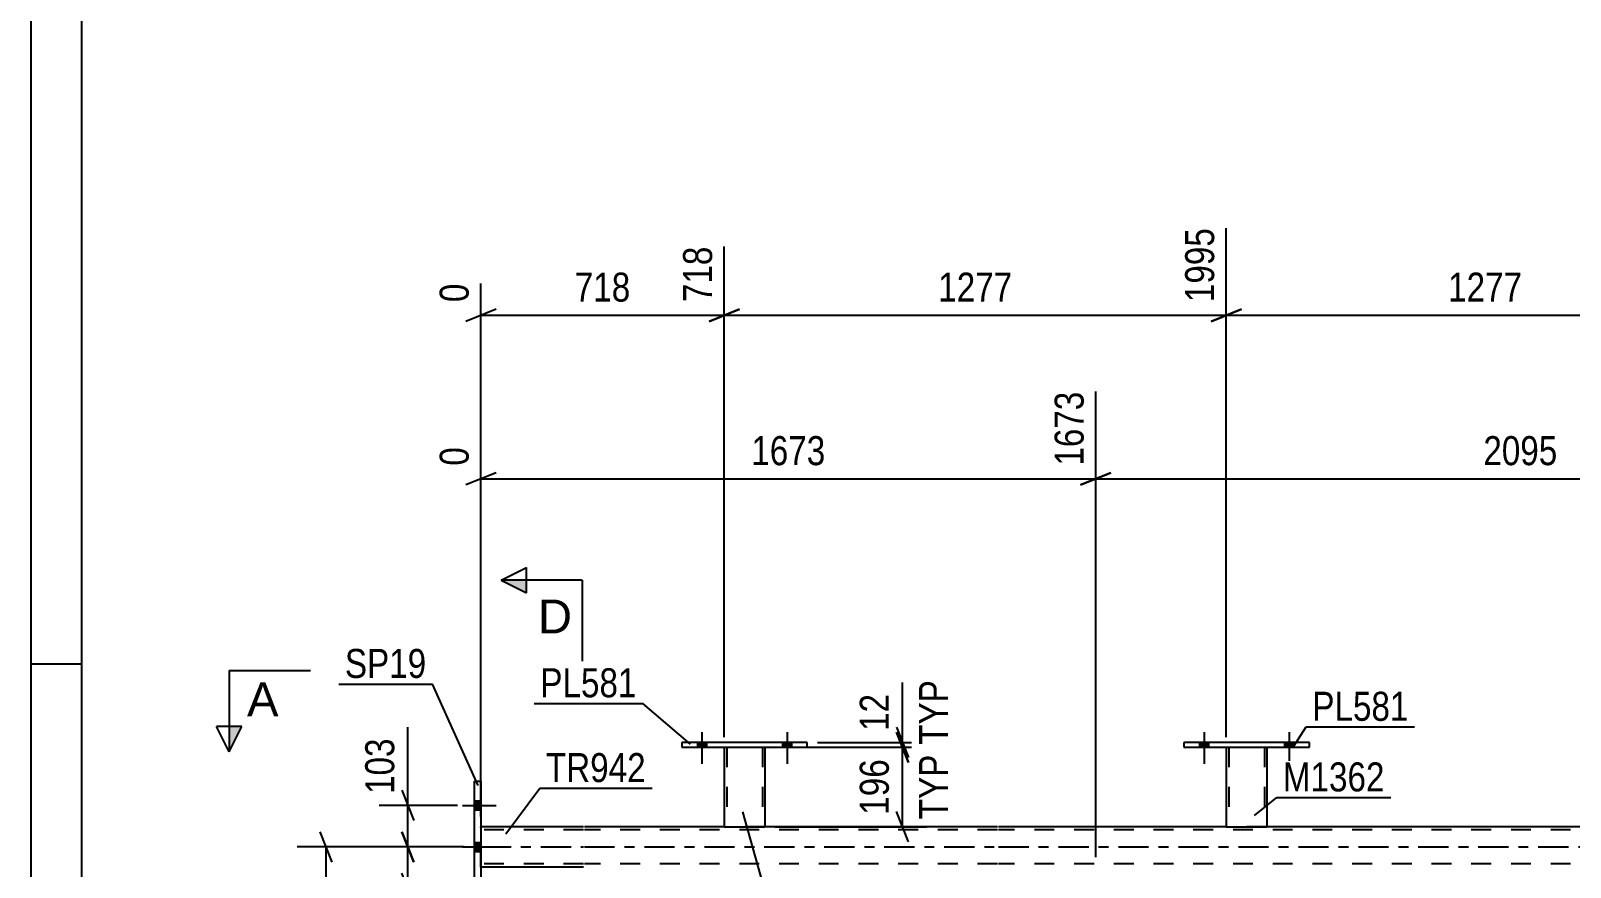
# Model space of a CAD drawing. Header units: millimetres. Extents: x 0 to 841, y 0 to 594.
# Drawn here: x 0 to 151.9, y 427 to 509.5 of the extents above; entities that cross this region are included whole.
import ezdxf

# ---------------------------------------------------------------- set-up
doc = ezdxf.new("R2010")
doc.units = ezdxf.units.MM
doc.linetypes.add('DXK_LINE_DOT2', pattern=[3.9198, 1.9599, -1.9599])
doc.linetypes.add('DXK_LINE_DOT3', pattern=[5.9187, 2.979, -0.9799, 0.9799, -0.9799])
doc.styles.add('Arial', font='ARIAL.TTF', dxfattribs={"height": 0.2})
doc.styles.add('Arial Narrow', font='ARIALN.TTF', dxfattribs={"height": 0.2})

# ---------------------------------------------------------------- blocks, each defined once
blk = doc.blocks.new('Unknown-103641004-1133')
at = {"color": 5, "linetype": 'Continuous'}
for p, q in [((0, 594), (0, 0)), ((5, 589), (5, 5)), ((5, 447), (0, 447))]:
    blk.add_line(p, q, dxfattribs=at)
blk = doc.blocks.new('Part-103641004-3472 - 3414')
at = {"color": 2, "linetype": 'Continuous'}
for p, q in [((113.79, 439.29), (113.79, 438.81)), ((126.19, 439.29), (113.79, 439.29)), ((126.19, 438.81), (126.19, 439.29)), ((113.79, 438.81), (126.19, 438.81))]:
    blk.add_line(p, q, dxfattribs=at)
blk = doc.blocks.new('Bolt-103641004-3473 - 3414')
at = {"linetype": 'Continuous'}
for points in [[(65.8, 438.81), (66.68, 438.81), (66.68, 439.29), (65.8, 439.29)], [(74.2, 438.81), (75.08, 438.81), (75.08, 439.29), (74.2, 439.29)]]:
    blk.add_hatch(color=1, dxfattribs=at).paths.add_polyline_path(points)
at = {"color": 1, "linetype": 'Continuous'}
for p, q in [((65.8, 439.29), (65.8, 438.81)), ((66.24, 440.29), (66.24, 437.17)), ((66.68, 439.29), (66.68, 438.81)), ((74.2, 439.29), (74.2, 438.81)), ((74.64, 440.29), (74.64, 437.17)), ((75.08, 439.29), (75.08, 438.81))]:
    blk.add_line(p, q, dxfattribs=at)
blk = doc.blocks.new('Bolt-103641004-3474 - 3414')
at = {"linetype": 'Continuous'}
for points in [[(65.8, 438.81), (66.68, 438.81), (66.68, 439.29), (65.8, 439.29)], [(74.2, 438.81), (75.08, 438.81), (75.08, 439.29), (74.2, 439.29)]]:
    blk.add_hatch(color=1, dxfattribs=at).paths.add_polyline_path(points)
at = {"color": 1, "linetype": 'Continuous'}
for p, q in [((65.8, 439.29), (65.8, 438.81)), ((66.24, 440.29), (66.24, 437.17)), ((66.68, 439.29), (66.68, 438.81)), ((74.2, 439.29), (74.2, 438.81)), ((74.64, 440.29), (74.64, 437.17)), ((75.08, 439.29), (75.08, 438.81))]:
    blk.add_line(p, q, dxfattribs=at)
blk = doc.blocks.new('Bolt-103641004-3475 - 3414')
at = {"linetype": 'Continuous'}
for points in [[(115.35, 438.81), (116.23, 438.81), (116.23, 439.29), (115.35, 439.29)], [(123.75, 438.81), (124.63, 438.81), (124.63, 439.29), (123.75, 439.29)]]:
    blk.add_hatch(color=1, dxfattribs=at).paths.add_polyline_path(points)
at = {"color": 1, "linetype": 'Continuous'}
for p, q in [((115.35, 439.29), (115.35, 438.81)), ((115.79, 440.29), (115.79, 437.17)), ((116.23, 439.29), (116.23, 438.81)), ((123.75, 439.29), (123.75, 438.81)), ((124.19, 440.29), (124.19, 437.17)), ((124.63, 439.29), (124.63, 438.81))]:
    blk.add_line(p, q, dxfattribs=at)
blk = doc.blocks.new('Bolt-103641004-3476 - 3414')
at = {"linetype": 'Continuous'}
for points in [[(115.35, 438.81), (116.23, 438.81), (116.23, 439.29), (115.35, 439.29)], [(123.75, 438.81), (124.63, 438.81), (124.63, 439.29), (123.75, 439.29)]]:
    blk.add_hatch(color=1, dxfattribs=at).paths.add_polyline_path(points)
at = {"color": 1, "linetype": 'Continuous'}
for p, q in [((115.35, 439.29), (115.35, 438.81)), ((115.79, 440.29), (115.79, 437.17)), ((116.23, 439.29), (116.23, 438.81)), ((123.75, 439.29), (123.75, 438.81)), ((124.19, 440.29), (124.19, 437.17)), ((124.63, 439.29), (124.63, 438.81))]:
    blk.add_line(p, q, dxfattribs=at)
blk = doc.blocks.new('Part-103641004-3490 - 3414')
at = {"color": 2, "linetype": 'Continuous'}
for p, q in [((64.24, 439.29), (64.24, 438.81)), ((76.64, 439.29), (64.24, 439.29)), ((76.64, 438.81), (76.64, 439.29)), ((64.24, 438.81), (76.64, 438.81))]:
    blk.add_line(p, q, dxfattribs=at)
blk = doc.blocks.new('Part-103641004-3495 - 3414')
at = {"color": 2, "linetype": 'Continuous'}
for p, q in [((68.44, 438.81), (68.44, 430.97)), ((72.44, 438.81), (72.44, 430.97)), ((68.44, 430.97), (72.44, 430.97))]:
    blk.add_line(p, q, dxfattribs=at)
at = {"color": 7, "linetype": 'DXK_LINE_DOT2'}
for p, q in [((68.44, 438.81), (72.44, 438.81)), ((68.44, 438.81), (68.44, 438.81)), ((68.44, 438.81), (68.44, 438.81)), ((68.68, 438.81), (68.68, 430.97)), ((72.2, 438.81), (72.2, 430.97)), ((72.44, 438.81), (72.44, 438.81)), ((72.44, 438.81), (72.44, 438.81)), ((72.15, 430.97), (72.18, 430.97)), ((72.15, 430.97), (72.18, 430.97)), ((72.18, 430.97), (72.2, 430.97)), ((72.18, 430.97), (72.2, 430.97))]:
    blk.add_line(p, q, dxfattribs=at)
blk = doc.blocks.new('Bolt-103641004-3637 - 3414')
at = {"linetype": 'Continuous'}
for points in [[(44.42, 432.63), (44.42, 433.51), (43.78, 433.51), (43.78, 432.63)], [(44.42, 432.63), (44.42, 433.51), (43.78, 433.51), (43.78, 432.63)], [(44.42, 432.63), (44.42, 433.51), (43.78, 433.51), (43.78, 432.63)], [(44.42, 428.53), (44.42, 429.41), (43.78, 429.41), (43.78, 428.53)], [(44.42, 428.53), (44.42, 429.41), (43.78, 429.41), (43.78, 428.53)], [(44.42, 424.43), (44.42, 425.31), (43.78, 425.31), (43.78, 424.43)], [(44.42, 424.43), (44.42, 425.31), (43.78, 425.31), (43.78, 424.43)], [(44.42, 424.43), (44.42, 425.31), (43.78, 425.31), (43.78, 424.43)]]:
    blk.add_hatch(color=1, dxfattribs=at).paths.add_polyline_path(points)
at = {"color": 1, "linetype": 'Continuous'}
for p, q in [((42.62, 433.07), (45.94, 433.07)), ((42.62, 433.07), (45.94, 433.07)), ((42.62, 433.07), (45.94, 433.07)), ((43.78, 433.51), (44.42, 433.51)), ((43.78, 433.51), (44.42, 433.51)), ((43.78, 433.51), (44.42, 433.51)), ((43.78, 432.63), (44.42, 432.63)), ((43.78, 432.63), (44.42, 432.63)), ((43.78, 432.63), (44.42, 432.63)), ((42.62, 428.97), (45.94, 428.97)), ((42.62, 428.97), (45.94, 428.97)), ((43.78, 429.41), (44.42, 429.41)), ((43.78, 429.41), (44.42, 429.41)), ((43.78, 428.53), (44.42, 428.53)), ((43.78, 428.53), (44.42, 428.53)), ((42.62, 424.87), (45.94, 424.87)), ((42.62, 424.87), (45.94, 424.87)), ((42.62, 424.87), (45.94, 424.87)), ((43.78, 425.31), (44.42, 425.31)), ((43.78, 425.31), (44.42, 425.31)), ((43.78, 425.31), (44.42, 425.31)), ((43.78, 424.43), (44.42, 424.43)), ((43.78, 424.43), (44.42, 424.43)), ((43.78, 424.43), (44.42, 424.43))]:
    blk.add_line(p, q, dxfattribs=at)
blk = doc.blocks.new('Part-103641004-3651 - 3414')
at = {"color": 2, "linetype": 'Continuous'}
for p, q in [((117.99, 438.81), (117.99, 430.97)), ((121.99, 438.81), (121.99, 430.97)), ((117.99, 430.97), (121.99, 430.97))]:
    blk.add_line(p, q, dxfattribs=at)
at = {"color": 7, "linetype": 'DXK_LINE_DOT2'}
for p, q in [((117.99, 438.81), (121.99, 438.81)), ((117.99, 438.81), (117.99, 438.81)), ((117.99, 438.81), (117.99, 438.81)), ((118.23, 438.81), (118.23, 430.97)), ((121.75, 438.81), (121.75, 430.97)), ((121.99, 438.81), (121.99, 438.81)), ((121.99, 438.81), (121.99, 438.81)), ((121.7, 430.97), (121.73, 430.97)), ((121.7, 430.97), (121.73, 430.97)), ((121.73, 430.97), (121.75, 430.97)), ((121.73, 430.97), (121.75, 430.97))]:
    blk.add_line(p, q, dxfattribs=at)
blk = doc.blocks.new('Part-103641004-3833 - 3414')
at = {"color": 2, "linetype": 'Continuous'}
for p, q in [((43.78, 422.47), (43.78, 435.47)), ((43.78, 435.47), (44.42, 435.47)), ((44.42, 435.47), (44.42, 422.47)), ((44.42, 422.47), (43.78, 422.47))]:
    blk.add_line(p, q, dxfattribs=at)
blk = doc.blocks.new('Part-103641004-3870 - 3414')
at = {"color": 2, "linetype": 'Continuous'}
for p, q in [((54.54, 430.97), (44.42, 430.97)), ((68.44, 430.97), (54.64, 430.97)), ((95.41, 430.97), (72.44, 430.97)), ((117.99, 430.97), (95.51, 430.97)), ((169.07, 430.97), (121.99, 430.97)), ((54.54, 426.97), (44.42, 426.97))]:
    blk.add_line(p, q, dxfattribs=at)
at = {"color": 7, "linetype": 'DXK_LINE_DOT2'}
for p, q in [((44.42, 426.97), (44.42, 430.97)), ((54.54, 430.65), (44.42, 430.65)), ((95.41, 430.65), (54.64, 430.65)), ((72.44, 430.97), (68.44, 430.97)), ((759.54, 430.65), (95.51, 430.65)), ((121.99, 430.97), (117.99, 430.97)), ((54.54, 427.29), (44.42, 427.29)), ((95.41, 427.29), (54.64, 427.29)), ((759.54, 427.29), (95.51, 427.29))]:
    blk.add_line(p, q, dxfattribs=at)
at = {"color": 7, "linetype": 'DXK_LINE_DOT3'}
for p, q in [((44.42, 428.97), (54.54, 428.97)), ((54.64, 428.97), (95.41, 428.97)), ((95.51, 428.97), (759.54, 428.97))]:
    blk.add_line(p, q, dxfattribs=at)
blk = doc.blocks.new('StraightDimension-103641004-4509 - 3414')
at = {"color": 7, "linetype": 'Continuous'}
for p, q in [((117.99, 439.81), (117.99, 490.05)), ((68.44, 439.81), (68.44, 488.22)), ((69.94, 482.04), (66.94, 480.84)), ((116.49, 480.84), (119.49, 482.04)), ((68.44, 481.44), (117.99, 481.44))]:
    blk.add_line(p, q, dxfattribs=at)
at = {"color": 0, "linetype": 'Continuous'}
blk.add_wipeout([(117.39, 490.65), (113.19, 490.65), (113.19, 482.14), (117.39, 482.14)], dxfattribs=at)
at = {"color": 0}
blk.add_wipeout([(97.47, 482.19), (97.47, 486.39), (88.96, 486.39), (88.96, 482.19)], dxfattribs=at)
at = {"color": 3, "linetype": 'Continuous', "style": 'Arial Narrow'}
blk.add_text('1995', height=2.863, rotation=90.0002, dxfattribs=at).set_placement((116.79, 482.74))
at = {"color": 3, "style": 'Arial Narrow'}
blk.add_text('1277', height=2.863, dxfattribs=at).set_placement((89.56, 482.79))
blk = doc.blocks.new('StraightDimension-103641004-4530 - 3414')
at = {"color": 7, "linetype": 'Continuous'}
for p, q in [((85.43, 440.31), (86.63, 437.31)), ((73.44, 438.81), (88.43, 438.81)), ((86.03, 430.97), (86.03, 438.81)), ((86.63, 429.47), (85.43, 432.47)), ((73.44, 430.97), (88.43, 430.97))]:
    blk.add_line(p, q, dxfattribs=at)
at = {"color": 0}
blk.add_wipeout([(85.28, 438.23), (81.08, 438.23), (81.08, 431.55), (85.28, 431.55)], dxfattribs=at)
at = {"color": 0, "linetype": 'Continuous'}
blk.add_wipeout([(91.13, 438.69), (86.93, 438.69), (86.93, 431.1), (91.13, 431.1)], dxfattribs=at)
at = {"color": 3, "linetype": 'Continuous', "style": 'Arial Narrow'}
blk.add_text('TYP', height=2.863, rotation=90.0002, dxfattribs=at).set_placement((90.53, 431.7))
at = {"color": 3, "style": 'Arial Narrow'}
blk.add_text('196', height=2.863, rotation=90.0002, dxfattribs=at).set_placement((84.68, 432.15))
blk = doc.blocks.new('StraightDimension-103641004-4337 - 3414')
at = {"color": 7, "linetype": 'Continuous'}
for p, q in [((36.62, 434.57), (37.82, 431.57)), ((42.12, 433.07), (34.37, 433.07)), ((37.22, 428.97), (37.22, 433.07)), ((37.82, 427.47), (36.62, 430.47)), ((42.12, 428.97), (34.37, 428.97))]:
    blk.add_line(p, q, dxfattribs=at)
at = {"color": 0}
blk.add_wipeout([(36.47, 440.28), (32.27, 440.28), (32.27, 433.6), (36.47, 433.6)], dxfattribs=at)
at = {"color": 7, "linetype": 'Continuous'}
blk.add_line((37.22, 433.07), (37.22, 440.8), dxfattribs=at)
blk.add_line((37.22, 433.07), (37.22, 440.8), dxfattribs=at)
at = {"color": 3, "style": 'Arial Narrow'}
blk.add_text('103', height=2.863, rotation=90.0002, dxfattribs=at).set_placement((35.87, 434.2))
blk = doc.blocks.new('StraightDimension-103641004-4347 - 3414')
at = {"color": 7, "linetype": 'Continuous'}
for p, q in [((36.62, 430.47), (37.82, 427.47)), ((42.12, 428.97), (34.37, 428.97)), ((37.22, 424.87), (37.22, 428.97)), ((37.82, 423.37), (36.62, 426.37)), ((42.12, 424.87), (34.37, 424.87))]:
    blk.add_line(p, q, dxfattribs=at)
at = {"color": 0}
blk.add_wipeout([(36.47, 424.35), (32.27, 424.35), (32.27, 417.66), (36.47, 417.66)], dxfattribs=at)
at = {"color": 7, "linetype": 'Continuous'}
blk.add_line((37.22, 424.87), (37.22, 417.14), dxfattribs=at)
blk.add_line((37.22, 424.87), (37.22, 417.14), dxfattribs=at)
at = {"color": 3, "style": 'Arial Narrow'}
blk.add_text('103', height=2.863, rotation=90.0002, dxfattribs=at).set_placement((35.87, 418.26))
blk = doc.blocks.new('StraightDimension-103641004-4499 - 3414')
at = {"color": 7, "linetype": 'Continuous'}
for p, q in [((117.99, 439.81), (117.99, 490.05)), ((169.07, 439.81), (169.07, 490.05)), ((119.49, 482.04), (116.49, 480.84)), ((167.57, 480.84), (170.57, 482.04)), ((117.99, 481.44), (169.07, 481.44))]:
    blk.add_line(p, q, dxfattribs=at)
at = {"color": 0, "linetype": 'Continuous'}
blk.add_wipeout([(168.47, 490.65), (164.27, 490.65), (164.27, 482.14), (168.47, 482.14)], dxfattribs=at)
at = {"color": 0}
blk.add_wipeout([(147.79, 482.19), (147.79, 486.39), (139.28, 486.39), (139.28, 482.19)], dxfattribs=at)
at = {"color": 3, "linetype": 'Continuous', "style": 'Arial Narrow'}
blk.add_text('3272', height=2.863, rotation=90.0002, dxfattribs=at).set_placement((167.87, 482.74))
at = {"color": 3, "style": 'Arial Narrow'}
blk.add_text('1277', height=2.863, dxfattribs=at).set_placement((139.88, 482.79))
blk = doc.blocks.new('StraightDimension-103641004-4519 - 3414')
at = {"color": 7, "linetype": 'Continuous'}
for p, q in [((68.44, 439.81), (68.44, 488.22)), ((44.42, 431.97), (44.42, 484.57)), ((45.92, 482.04), (42.92, 480.84)), ((66.94, 480.84), (69.94, 482.04)), ((44.42, 481.44), (68.44, 481.44))]:
    blk.add_line(p, q, dxfattribs=at)
at = {"color": 0, "linetype": 'Continuous'}
for points in [[(67.84, 488.82), (63.64, 488.82), (63.64, 482.14), (67.84, 482.14)], [(43.82, 485.17), (39.62, 485.17), (39.62, 482.14), (43.82, 482.14)]]:
    blk.add_wipeout(points, dxfattribs=at)
at = {"color": 0}
blk.add_wipeout([(59.77, 482.19), (59.77, 486.39), (53.09, 486.39), (53.09, 482.19)], dxfattribs=at)
at = {"color": 3, "linetype": 'Continuous', "style": 'Arial Narrow'}
for s, height, p in [('718', 2.863, (67.24, 482.74)), ('0', 2.86, (43.22, 482.74))]:
    blk.add_text(s, height=height, rotation=90.0002, dxfattribs=at).set_placement(p)
at = {"color": 3, "style": 'Arial Narrow'}
blk.add_text('718', height=2.863, dxfattribs=at).set_placement((53.69, 482.79))
blk = doc.blocks.new('StraightDimension-103641004-4540 - 3414')
at = {"color": 7, "linetype": 'Continuous'}
for p, q in [((85.43, 440.79), (86.63, 437.79)), ((77.64, 439.29), (88.43, 439.29)), ((86.63, 437.31), (85.43, 440.31)), ((86.03, 438.81), (86.03, 439.29)), ((73.44, 438.81), (88.43, 438.81))]:
    blk.add_line(p, q, dxfattribs=at)
at = {"color": 0, "linetype": 'Continuous'}
blk.add_wipeout([(91.13, 446.04), (86.93, 446.04), (86.93, 438.45), (91.13, 438.45)], dxfattribs=at)
at = {"color": 0}
blk.add_wipeout([(85.28, 444.67), (81.08, 444.67), (81.08, 439.82), (85.28, 439.82)], dxfattribs=at)
at = {"color": 7, "linetype": 'Continuous'}
blk.add_line((86.03, 439.29), (86.03, 445.2), dxfattribs=at)
blk.add_line((86.03, 439.29), (86.03, 445.2), dxfattribs=at)
at = {"color": 3, "linetype": 'Continuous', "style": 'Arial Narrow'}
blk.add_text('TYP', height=2.863, rotation=90.0002, dxfattribs=at).set_placement((90.53, 439.05))
at = {"color": 3, "style": 'Arial Narrow'}
blk.add_text('12', height=2.863, rotation=90.0002, dxfattribs=at).set_placement((84.68, 440.42))
blk = doc.blocks.new('StraightDimension-103641004-4875 - 3414')
at = {"color": 7, "linetype": 'Continuous'}
for p, q in [((105.11, 427.97), (105.11, 473.91)), ((188.93, 427.97), (188.93, 473.91)), ((106.61, 465.9), (103.61, 464.7)), ((105.11, 465.3), (188.93, 465.3)), ((187.43, 464.7), (190.43, 465.9))]:
    blk.add_line(p, q, dxfattribs=at)
at = {"color": 0, "linetype": 'Continuous'}
blk.add_wipeout([(188.33, 474.51), (184.13, 474.51), (184.13, 466), (188.33, 466)], dxfattribs=at)
at = {"color": 0}
blk.add_wipeout([(151.28, 466.05), (151.28, 470.25), (142.76, 470.25), (142.76, 466.05)], dxfattribs=at)
at = {"color": 3, "linetype": 'Continuous', "style": 'Arial Narrow'}
blk.add_text('3769', height=2.863, rotation=90.0002, dxfattribs=at).set_placement((187.73, 466.6))
at = {"color": 3, "style": 'Arial Narrow'}
blk.add_text('2095', height=2.863, dxfattribs=at).set_placement((143.36, 466.65))
blk = doc.blocks.new('StraightDimension-103641004-4892 - 3414')
at = {"color": 7, "linetype": 'Continuous'}
for p, q in [((105.11, 427.97), (105.11, 473.91)), ((44.42, 436.47), (44.42, 468.42)), ((45.92, 465.9), (42.92, 464.7)), ((44.42, 465.3), (105.11, 465.3)), ((103.61, 464.7), (106.61, 465.9))]:
    blk.add_line(p, q, dxfattribs=at)
at = {"color": 0, "linetype": 'Continuous'}
for points in [[(104.51, 474.51), (100.31, 474.51), (100.31, 466), (104.51, 466)], [(43.82, 469.02), (39.62, 469.02), (39.62, 466), (43.82, 466)]]:
    blk.add_wipeout(points, dxfattribs=at)
at = {"color": 0}
blk.add_wipeout([(79.02, 466.05), (79.02, 470.25), (70.51, 470.25), (70.51, 466.05)], dxfattribs=at)
at = {"color": 3, "linetype": 'Continuous', "style": 'Arial Narrow'}
for s, height, p in [('1673', 2.863, (103.91, 466.6)), ('0', 2.86, (43.22, 466.6))]:
    blk.add_text(s, height=height, rotation=90.0002, dxfattribs=at).set_placement(p)
at = {"color": 3, "style": 'Arial Narrow'}
blk.add_text('1673', height=2.863, dxfattribs=at).set_placement((71.11, 466.65))
blk = doc.blocks.new('StraightDimension-103641004-5245 - 3414')
at = {"color": 7, "linetype": 'Continuous'}
for p, q in [((29.75, 427.47), (28.55, 430.47)), ((42.78, 428.97), (26.3, 428.97)), ((29.15, 303.11), (29.15, 428.97)), ((28.55, 304.61), (29.75, 301.61)), ((83.65, 303.11), (26.3, 303.11))]:
    blk.add_line(p, q, dxfattribs=at)
at = {"color": 0}
blk.add_wipeout([(28.4, 370.3), (24.2, 370.3), (24.2, 361.78), (28.4, 361.78)], dxfattribs=at)
at = {"color": 3, "style": 'Arial Narrow'}
blk.add_text('3147', height=2.863, rotation=90.0002, dxfattribs=at).set_placement((27.8, 362.38))
blk = doc.blocks.new('Mark-103641004-3468 - 3414')
at = {"color": 0}
blk.add_wipeout([(135.98, 441.42), (135.98, 444.42), (126.48, 444.42), (126.48, 441.42)], dxfattribs=at)
blk.add_wipeout([(135.98, 441.42), (135.98, 444.42), (126.48, 444.42), (126.48, 441.42)], dxfattribs=at)
at = {"color": 30, "linetype": 'Continuous'}
for p, q in [((124.6, 438.81), (125.88, 440.82)), ((125.88, 440.82), (136.58, 440.82))]:
    blk.add_line(p, q, dxfattribs=at)
at = {"color": 3, "style": 'Arial Narrow'}
blk.add_text('PL581', height=2.863, dxfattribs=at).set_placement((126.48, 441.42))
blk = doc.blocks.new('Mark-103641004-3486 - 3414')
at = {"color": 0}
blk.add_wipeout([(59.8, 443.74), (59.8, 446.74), (50.29, 446.74), (50.29, 443.74)], dxfattribs=at)
blk.add_wipeout([(59.8, 443.74), (59.8, 446.74), (50.29, 446.74), (50.29, 443.74)], dxfattribs=at)
at = {"color": 30, "linetype": 'Continuous'}
for p in [(49.69, 443.14), (65.1, 439.1)]:
    blk.add_line(p, (60.4, 443.14), dxfattribs=at)
at = {"color": 3, "style": 'Arial Narrow'}
blk.add_text('PL581', height=2.863, dxfattribs=at).set_placement((50.29, 443.74))
blk = doc.blocks.new('Mark-103641004-3491 - 3414')
at = {"color": 0}
blk.add_wipeout([(84.61, 419.91), (84.61, 422.91), (74.55, 422.91), (74.55, 419.91)], dxfattribs=at)
blk.add_wipeout([(84.61, 419.91), (84.61, 422.91), (74.55, 422.91), (74.55, 419.91)], dxfattribs=at)
at = {"color": 30, "linetype": 'Continuous'}
for p, q in [((70.25, 432.42), (73.95, 419.31)), ((73.95, 419.31), (85.21, 419.31))]:
    blk.add_line(p, q, dxfattribs=at)
at = {"color": 3, "style": 'Arial Narrow'}
blk.add_text('M1362', height=2.863, dxfattribs=at).set_placement((74.55, 419.91))
blk = doc.blocks.new('Mark-103641004-3647 - 3414')
at = {"color": 0}
blk.add_wipeout([(133.62, 434.45), (133.62, 437.45), (123.57, 437.45), (123.57, 434.45)], dxfattribs=at)
blk.add_wipeout([(133.62, 434.45), (133.62, 437.45), (123.57, 437.45), (123.57, 434.45)], dxfattribs=at)
at = {"color": 30, "linetype": 'Continuous'}
for p, q in [((120.77, 432.07), (122.97, 433.85)), ((122.97, 433.85), (134.22, 433.85))]:
    blk.add_line(p, q, dxfattribs=at)
at = {"color": 3, "style": 'Arial Narrow'}
blk.add_text('M1362', height=2.863, dxfattribs=at).set_placement((123.57, 434.45))
blk = doc.blocks.new('Mark-103641004-3866 - 3414')
at = {"color": 0}
blk.add_wipeout([(60.71, 435.37), (60.71, 438.37), (50.84, 438.37), (50.84, 435.37)], dxfattribs=at)
blk.add_wipeout([(60.71, 435.37), (60.71, 438.37), (50.84, 438.37), (50.84, 435.37)], dxfattribs=at)
at = {"color": 30, "linetype": 'Continuous'}
for p, q in [((46.9, 430.26), (50.24, 434.77)), ((50.24, 434.77), (61.31, 434.77))]:
    blk.add_line(p, q, dxfattribs=at)
at = {"color": 3, "style": 'Arial Narrow'}
blk.add_text('TR942', height=2.863, dxfattribs=at).set_placement((50.84, 435.37))
blk = doc.blocks.new('Mark-103641004-3829 - 3414')
at = {"color": 0}
blk.add_wipeout([(39.04, 445.65), (39.04, 448.65), (31, 448.65), (31, 445.65)], dxfattribs=at)
blk.add_wipeout([(39.04, 445.65), (39.04, 448.65), (31, 448.65), (31, 445.65)], dxfattribs=at)
at = {"color": 30, "linetype": 'Continuous'}
for p in [(30.4, 445.05), (44.14, 435.03)]:
    blk.add_line(p, (39.64, 445.05), dxfattribs=at)
at = {"color": 3, "style": 'Arial Narrow'}
blk.add_text('SP19', height=2.863, dxfattribs=at).set_placement((31, 445.65))
blk = doc.blocks.new('SectionMark-103641004-5259 - 3414')
at = {"linetype": 'Continuous'}
for points in [[(48.92, 455.3), (48.92, 454.05), (46.42, 455.3)], [(48.92, 416.62), (48.92, 415.37), (46.42, 415.37)]]:
    blk.add_hatch(color=6, dxfattribs=at).paths.add_polyline_path(points)
at = {"color": 6, "linetype": 'Continuous'}
for p, q in [((46.42, 455.3), (48.92, 456.55)), ((48.92, 454.05), (48.92, 456.55)), ((54.42, 455.3), (46.42, 455.3)), ((46.42, 455.3), (48.92, 454.05)), ((54.42, 455.3), (54.42, 447.3)), ((54.42, 415.37), (54.42, 423.37)), ((46.42, 415.37), (48.92, 416.62)), ((48.92, 416.62), (48.92, 414.12)), ((54.42, 415.37), (46.42, 415.37)), ((48.92, 414.12), (46.42, 415.37))]:
    blk.add_line(p, q, dxfattribs=at)
at = {"color": 0, "linetype": 'Continuous'}
for points in [[(53.42, 450.05), (53.42, 453.55), (50.05, 453.55), (50.05, 450.05)], [(53.42, 417.12), (53.42, 420.62), (50.05, 420.62), (50.05, 417.12)]]:
    blk.add_wipeout(points, dxfattribs=at)
at = {"color": 3, "linetype": 'Continuous', "style": 'Arial'}
for p in [(50.05, 450.05), (50.05, 417.12)]:
    blk.add_text('D', height=3.34, dxfattribs=at).set_placement(p)
blk = doc.blocks.new('SectionMark-103641004-5263 - 3414')
at = {"linetype": 'Continuous'}
blk.add_hatch(color=6, dxfattribs=at).paths.add_polyline_path([(19.59, 440.87), (20.84, 440.87), (19.59, 438.37)])
at = {"color": 6, "linetype": 'Continuous'}
for p, q in [((19.59, 446.37), (27.59, 446.37)), ((19.59, 446.37), (19.59, 438.37)), ((19.59, 438.37), (18.34, 440.87)), ((20.84, 440.87), (18.34, 440.87)), ((19.59, 438.37), (20.84, 440.87))]:
    blk.add_line(p, q, dxfattribs=at)
at = {"color": 0, "linetype": 'Continuous'}
blk.add_wipeout([(24.45, 441.87), (24.45, 445.37), (21.34, 445.37), (21.34, 441.87)], dxfattribs=at)
at = {"color": 3, "linetype": 'Continuous', "style": 'Arial'}
blk.add_text('A', height=3.34, dxfattribs=at).set_placement((21.34, 441.87))

msp = doc.modelspace()

# ---------------------------------------------------------------- block references
for name in ['Unknown-103641004-1133', 'Part-103641004-3490 - 3414', 'Bolt-103641004-3473 - 3414', 'Bolt-103641004-3474 - 3414', 'Part-103641004-3472 - 3414', 'Bolt-103641004-3475 - 3414', 'Bolt-103641004-3476 - 3414', 'Part-103641004-3495 - 3414', 'Part-103641004-3651 - 3414', 'Part-103641004-3833 - 3414', 'Bolt-103641004-3637 - 3414', 'Part-103641004-3870 - 3414']:
    msp.add_blockref(name, (0, 0))

# ---------------------------------------------------------------- next in the draw order: block references
for name in ['StraightDimension-103641004-4509 - 3414', 'StraightDimension-103641004-4337 - 3414']:
    msp.add_blockref(name, (0, 0))

# ---------------------------------------------------------------- next in the draw order: block references
for name in ['StraightDimension-103641004-4499 - 3414', 'StraightDimension-103641004-4519 - 3414', 'StraightDimension-103641004-4530 - 3414', 'StraightDimension-103641004-4347 - 3414']:
    msp.add_blockref(name, (0, 0))

# ---------------------------------------------------------------- next in the draw order: block references
for name in ['StraightDimension-103641004-4875 - 3414', 'StraightDimension-103641004-4540 - 3414']:
    msp.add_blockref(name, (0, 0))

# ---------------------------------------------------------------- next in the draw order: block references
for name in ['StraightDimension-103641004-4892 - 3414', 'Mark-103641004-3468 - 3414', 'Mark-103641004-3647 - 3414']:
    msp.add_blockref(name, (0, 0))

# ---------------------------------------------------------------- next in the draw order: block references
for name in ['Mark-103641004-3829 - 3414', 'Mark-103641004-3486 - 3414', 'StraightDimension-103641004-5245 - 3414']:
    msp.add_blockref(name, (0, 0))

# ---------------------------------------------------------------- next in the draw order: block references
for name in ['Mark-103641004-3866 - 3414', 'Mark-103641004-3491 - 3414']:
    msp.add_blockref(name, (0, 0))

# ---------------------------------------------------------------- next in the draw order: block references
msp.add_blockref('SectionMark-103641004-5259 - 3414', (0, 0))

# ---------------------------------------------------------------- next in the draw order: block references
msp.add_blockref('SectionMark-103641004-5263 - 3414', (0, 0))

doc.saveas('drawing.dxf')
